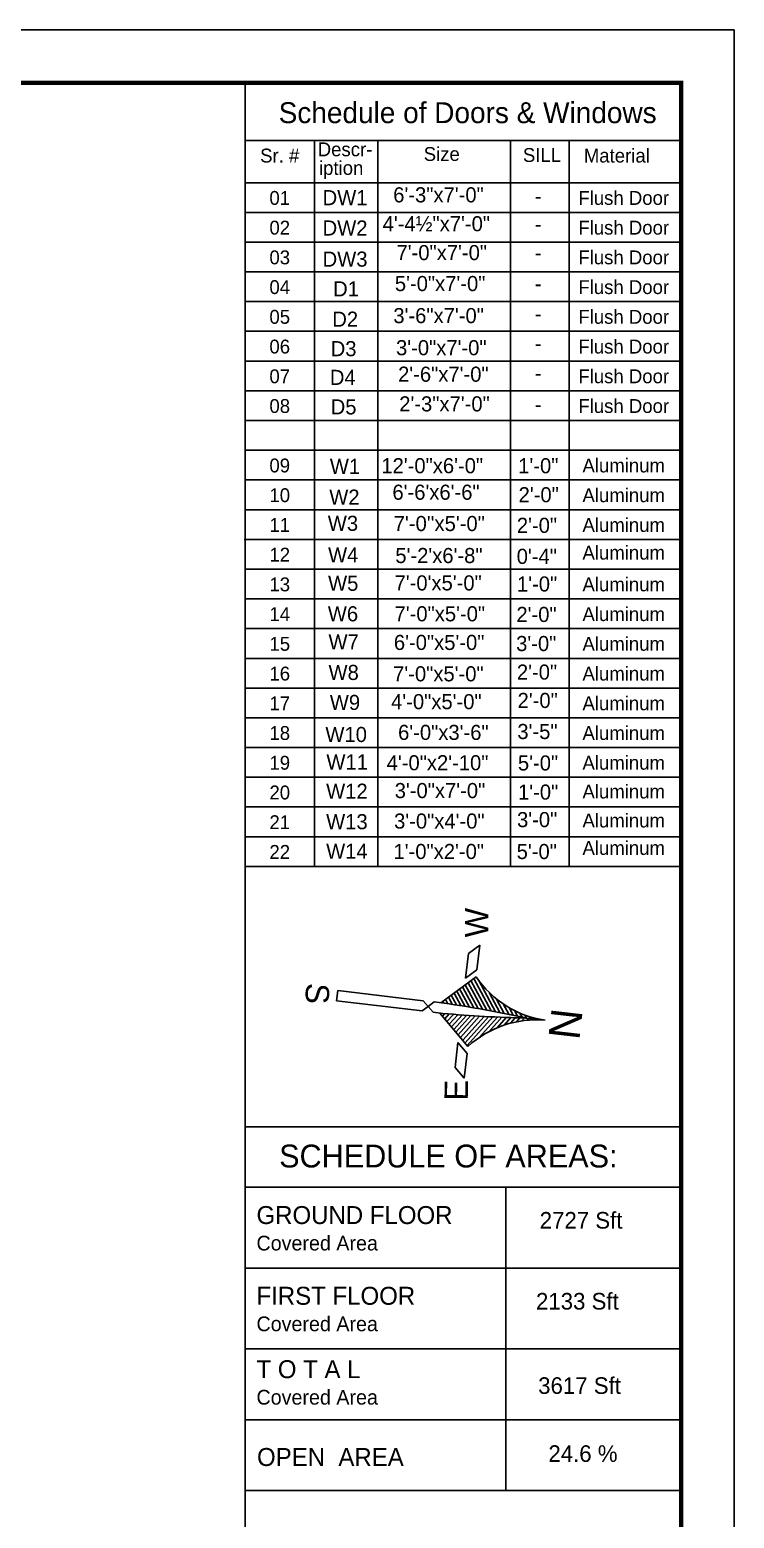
# Model space of a CAD drawing. Extents: x 10753 to 18704, y -5361 to 1140.
# Drawn here: x 16753 to 17072, y -424 to 252 of the extents above; entities that cross this region are included whole.
import ezdxf
from ezdxf.enums import TextEntityAlignment as Align

# ---------------------------------------------------------------- set-up
doc = ezdxf.new("R2010")
doc.units = 0
doc.header["$LTSCALE"] = 30
doc.header["$MEASUREMENT"] = 0
doc.layers.get('0').update_dxf_attribs({"linetype": 'CONTINUOUS'})
doc.layers.add('BARS', color=1, linetype='CONTINUOUS', lineweight=18)
for name, color, linetype in [('SEAL', 1, 'CONTINUOUS'), ('stairs terrace', 1, 'CONTINUOUS'), ('TEXT', 13, 'CONTINUOUS'), ('WL', 9, 'CONTINUOUS')]:
    doc.layers.add(name, color=color, linetype=linetype)
doc.styles.add('ROMAND', font='stylu.ttf', dxfattribs={"height": 2})
doc.styles.add('SEAL TEXT', font='stylu.ttf', dxfattribs={"height": 6})
doc.styles.get("Standard").update_dxf_attribs({"font": 'stylu.ttf', "height": 3})

# ---------------------------------------------------------------- blocks, each defined once
blk = doc.blocks.new('BLOCK')
at = {"layer": 'stairs terrace'}
h = blk.add_hatch(dxfattribs=at)
h.set_pattern_fill('ANSI31', color=256, scale=58.369075, angle=273.2952, style=0)
h.set_pattern_definition([(318.29515, (9099.2574, 6632.302), (4.854071, 5.447162), [])])
h.paths.add_polyline_path([(2258.7, 1381), (2259.5, 1387.8), (2189.2, 1328.4, -0.210871), (2244.4, 1165.6), (2249.1, 1205.8, -0.018617)])
h = blk.add_hatch(dxfattribs=at)
h.set_pattern_fill('ANSI31', color=256, scale=58.369075, angle=273.2952, style=0)
h.set_pattern_definition([(208.29515, (-3155.794, 8072.991), (-3.458468, 6.424374), [])])
h.paths.add_polyline_path([(2244.4, 1165.6), (2249.1, 1205.8, 0.018617), (2280.4, 1378.4), (2281.2, 1385.3), (2335.9, 1311.2, 0.210871)])
for p, q in [((2285.1, 1605.2), (2263.9, 1425)), ((2306.8, 1602.7), (2285.1, 1605.2)), ((2285.6, 1422.4), (2306.8, 1602.7)), ((2261.2, 1401.8), (2273.4, 1412.1)), ((2273.4, 1412.1), (2263.9, 1425)), ((2273.4, 1412.1), (2285.6, 1422.4)), ((2282.9, 1399.3), (2273.4, 1412.1)), ((2189.2, 1328.4), (2259.5, 1387.8)), ((2261.2, 1401.8), (2258.7, 1381)), ((2280.4, 1378.4), (2282.9, 1399.3)), ((2335.9, 1311.2), (2281.2, 1385.3)), ((2122.2, 1336.3), (2145.1, 1355.6)), ((2145.1, 1355.6), (2197.2, 1349.5)), ((2174.3, 1330.2), (2197.2, 1349.5)), ((2174.3, 1330.2), (2122.2, 1336.3)), ((2385, 1327.4), (2332.9, 1333.5)), ((2350.7, 1309.4), (2332.9, 1333.5)), ((2402.8, 1303.3), (2385, 1327.4)), ((2350.7, 1309.4), (2402.8, 1303.3)), ((2249.1, 1205.8), (2244.4, 1165.6))]:
    blk.add_line(p, q, dxfattribs=at)
for centre, radius, start, end in [((4605.8, 1164.6), 2357, 174.7332, 178.9995), ((-52.9, 1712.3), 2357, 347.5908, 351.8571), ((2032.3, 1184.4), 212.9, 354.919, 42.5493), ((2455.1, 1134.7), 212.9, 124.0411, 171.6713)]:
    blk.add_arc(centre, radius, start, end, dxfattribs=at)
at = {"layer": 'TEXT'}
for s, height, rotation, p in [('S', 49.2, 177.582, (2323.5, 1669.2)), ('E', 49.2, 359.2542, (2074.8, 1328.7)), ('W', 49.2, 359.4702, (2418.6, 1285.7)), ('N', 65.6, 353.4275, (2201.3, 1093.8))]:
    blk.add_text(s, height=height, rotation=rotation, dxfattribs=at).set_placement(p)

msp = doc.modelspace()

# ---------------------------------------------------------------- linework, layer by layer
at = {"layer": 'SEAL', "color": 1}
for p, q in [((16850.45733, 227.67836), (16850.45733, -781.85488)), ((17048.34879, 227.67836), (16850.45733, 227.67836)), ((17048.34879, 227.67836), (16850.45733, 227.67836)), ((16850.45733, 201.52662), (17048.34879, 201.52662)), ((16881.94006, 201.52662), (16881.94006, -128.01717)), ((16910.76049, 201.52662), (16910.76049, -128.01717)), ((16970.83713, 201.52662), (16970.83713, -128.01717)), ((16997.52737, 201.52662), (16997.52737, -128.01717)), ((16850.45733, 182.31263), (17048.34879, 182.31263)), ((16850.45733, 168.82003), (17048.34879, 168.82003)), ((16850.45733, 155.32743), (17048.34879, 155.32743)), ((16850.45733, 141.83483), (17048.34879, 141.83483)), ((16850.45733, 128.34223), (17048.34879, 128.34223)), ((16850.45733, 114.84963), (17048.34879, 114.84963)), ((16850.45733, 101.35703), (17048.34879, 101.35703)), ((16850.45733, 87.86443), (17048.34879, 87.86443)), ((16850.45733, 74.37183), (17048.34879, 74.37183)), ((16850.45733, 60.87923), (17048.34879, 60.87923)), ((16850.45733, 47.38663), (17048.34879, 47.38663)), ((16850.45733, 33.89403), (17048.34879, 33.89403)), ((16850.05857, 20.40143), (17047.95003, 20.40143)), ((16850.05857, 20.40143), (17002.71855, 20.40143)), ((16850.05857, 20.40143), (17047.95003, 20.40143)), ((16850.45733, 20.40143), (17048.34879, 20.40143)), ((16850.45733, 20.40143), (17048.34879, 20.40143)), ((17048.34879, 6.90883), (16850.45733, 6.90883)), ((16850.45733, 6.90883), (17048.34879, 6.90883)), ((16850.45733, -6.58377), (17048.34879, -6.58377)), ((16850.45733, -20.07637), (17048.34879, -20.07637)), ((16850.45733, -33.56897), (17048.34879, -33.56897)), ((16850.45733, -47.06157), (17048.34879, -47.06157)), ((16850.45733, -60.55417), (17048.34879, -60.55417)), ((16850.45733, -74.04677), (17048.34879, -74.04677)), ((16850.45733, -87.53937), (17048.34879, -87.53937)), ((16850.45733, -101.03197), (17048.34879, -101.03197)), ((16850.45733, -114.52457), (17048.34879, -114.52457)), ((16850.45733, -128.01717), (17048.34879, -128.01717)), ((17048.34879, -246.15854), (16850.45733, -246.15854)), ((17048.34879, -273.62769), (16850.45733, -273.62769)), ((16968.77234, -273.62769), (16968.77234, -411.30819)), ((17048.34879, -310.27277), (16850.45733, -310.27277)), ((17048.34879, -346.91785), (16850.45733, -346.91785)), ((17048.34879, -379.11302), (16850.45733, -379.11302)), ((17048.34879, -379.11302), (16850.45733, -379.11302)), ((17048.34879, -411.30819), (16850.45733, -411.30819))]:
    msp.add_line(p, q, dxfattribs=at)
msp.add_lwpolyline([(17072.3853, 251.71486), (17072.3853, -805.89139), (15497.11457, -805.89139), (15497.11457, 251.71486)], close=True, dxfattribs=at)
at = {"layer": 'WL', "const_width": 2.00304}
msp.add_lwpolyline([(17048.34879, 227.67836), (17048.34879, -781.85488), (15521.15108, -781.85488), (15521.15108, 227.67836)], close=True, dxfattribs=at)

# ---------------------------------------------------------------- block references
at = {"xscale": 0.215338860791559, "yscale": 0.215338860791559, "zscale": 0.215338860791559, "rotation": 90}
msp.add_blockref('BLOCK', (17237.63195, -681.12264), dxfattribs=at)

# ---------------------------------------------------------------- texts
at = {"layer": 'BARS', "ltscale": 8, "style": 'SEAL TEXT'}
for s, height, p in [('DW1', 6.852948, (16885.65866, 172.08596)), ('6\'-3"x7\'-0"', 6.852948, (16917.68572, 173.37754)), ('-', 6.85295, (16981.88906, 172.79098)), ('DW2', 6.852948, (16885.65866, 158.3274)), ('4\'-4½"x7\'-0"', 6.852948, (16912.88228, 160.26372)), ('-', 6.85295, (16981.88906, 160.04685)), ('DW3', 6.852948, (16885.65866, 144.2035)), ('7\'-0"x7\'-0"', 6.852948, (16919.17215, 147.1499)), ('-', 6.85295, (16981.88906, 147.10044)), ('D1 ', 6.852948, (16890.4113, 130.70977)), ('5\'-0"x7\'-0"', 6.852948, (16918.4304, 133.11124)), ('-', 6.85295, (16981.88906, 133.08953)), ('D2', 6.852948, (16890.04574, 116.95125)), ('3\'-6"x7\'-0"', 6.852948, (16917.74014, 118.55424)), ('-', 6.85295, (16981.88906, 119.33397)), ('D3', 6.852948, (16889.31451, 103.55797)), ('3\'-0"x7\'-0"', 6.852948, (16918.9646, 103.9973)), ('-', 6.85295, (16981.88906, 105.98297)), ('D4', 6.852948, (16888.94906, 90.53001)), ('2\'-6"x7\'-0"', 6.852948, (16919.89371, 91.96586)), ('-', 6.85295, (16981.88906, 92.42969)), ('D5', 6.852948, (16889.31462, 77.13682)), ('2\'-3"x7\'-0"', 6.852948, (16920.40883, 78.49125)), ('-', 6.85295, (16981.88906, 78.26959)), ('W1', 6.852948, (16888.93647, 50.15081)), ('12\'-0"x6\'-0"', 6.852948, (16912.28855, 50.44093)), ('1\'-0"', 6.852948, (16974.3827, 50.43491)), ('W2', 6.852948, (16888.67402, 36.17112)), ('6\'-6\'x6\'-6"', 6.852948, (16917.3205, 38.40583)), ('2\'-0"', 6.852948, (16974.56248, 37.26802)), ('W3', 6.852948, (16888.01495, 24.28979)), ('7\'-0\'\'x5\'-0"', 6.852948, (16917.92245, 24.19555)), ('2\'-0"', 6.852948, (16973.77166, 23.37301)), ('W4', 6.852948, (16888.13299, 9.94494)), ('5\'-2\'x6\'-8"', 6.852948, (16918.64003, 9.66806)), ('0\'-4"', 6.852948, (16973.70007, 9.29654)), ('W5', 6.852948, (16888.13299, -2.91539)), ('7\'-0\'x5\'-0"', 6.852948, (16918.28325, -2.75921)), ('1\'-0"', 6.852948, (16973.82212, -3.23356)), ('W6', 6.852948, (16888.02122, -16.77569)), ('7\'-0"x5\'-0"', 6.852948, (16918.28325, -16.7707)), ('2\'-0"', 6.852948, (16973.57791, -17.05906)), ('W7', 6.852948, (16888.31739, -29.53854)), ('6\'-0"x5\'-0"', 6.852948, (16917.98755, -29.768)), ('3\'-0"', 6.852948, (16973.44996, -30.27505)), ('W8', 6.852948, (16888.33078, -43.38909)), ('7\'-0"x5\'-0"', 6.852948, (16917.64235, -44.01466)), ('2\'-0"', 6.852948, (16973.79376, -43.22907)), ('W9', 6.852948, (16888.92288, -56.99292)), ('4\'-0"x5\'-0"', 6.852948, (16916.72778, -56.65101)), ('2\'-0"', 6.852948, (16974.09915, -56.10076)), ('W10', 6.852948, (16886.90883, -71.55282)), ('6\'-0"x3\'-6"', 6.852948, (16919.89419, -70.60467)), ('3\'-5"', 6.852948, (16973.99737, -70.19863)), ('W11', 6.852948, (16887.37115, -84.03169)), ('4\'-0"x2\'-10"', 6.852948, (16914.71024, -84.37891)), ('5\'-0"', 6.852948, (16974.25428, -84.47473)), ('W12', 6.852948, (16887.25372, -97.30151)), ('3\'-0"x7\'-0"', 6.852948, (16918.35659, -97.00791)), ('1\'-0"', 6.852948, (16974.30352, -97.68901)), ('W13', 6.852948, (16887.25372, -111.12467)), ('3\'-0"x4\'-0"', 6.852948, (16918.07853, -110.84436)), ('3\'-0"', 6.852948, (16973.86159, -110.19285)), ('W14', 6.852948, (16887.25372, -124.52518)), ('1\'-0"x2\'-0"', 6.852948, (16917.80711, -124.64852)), ('5\'-0"', 6.852948, (16973.68319, -124.67607))]:
    msp.add_text(s, height=height, dxfattribs=at).set_placement(p)
at = {"layer": 'SEAL', "color": 1, "style": 'SEAL TEXT'}
for s, height, p in [('Schedule of Doors & Windows', 9.4940866, (16951.45603, 209.33857)), ('Sr. #', 6.296547, (16866.20913, 191.46257)), ('Descr-', 6.296547, (16895.83512, 194.297)), ('Size', 6.296547, (16939.70037, 192.18469)), ('Material', 6.296547, (17019.12526, 191.46257)), ('01', 6.296547, (16866.20913, 172.24858)), ('Flush Door', 6.296547, (17022.25759, 172.24858)), ('02', 6.296547, (16866.20913, 158.75598)), ('Flush Door', 6.296547, (17022.25759, 158.75598)), ('03', 6.296547, (16866.20913, 145.26338)), ('Flush Door', 6.296547, (17022.25759, 145.26338)), ('04', 6.296547, (16866.20913, 131.77078)), ('Flush Door', 6.296547, (17022.25759, 131.77078)), ('05', 6.296547, (16866.20913, 118.27818)), ('Flush Door', 6.296547, (17022.25759, 118.27818)), ('06', 6.296547, (16866.20913, 104.78558)), ('Flush Door', 6.296547, (17022.25759, 104.78558)), ('07', 6.296547, (16866.20913, 91.29298)), ('Flush Door', 6.296547, (17022.25759, 91.29298)), ('08', 6.296547, (16866.20913, 77.80038)), ('Flush Door', 6.296547, (17022.25759, 77.80038)), ('09', 6.296547, (16866.20913, 50.81518)), ('Aluminum', 6.296547, (17022.25759, 50.81518)), ('10', 6.296547, (16866.20913, 37.32258)), ('Aluminum', 6.296547, (17022.25759, 37.32258)), ('11', 6.296547, (16866.20913, 23.82998)), ('Aluminum', 6.296547, (17022.25759, 23.82998)), ('12', 6.296547, (16866.20913, 10.33738)), ('Aluminum', 6.296547, (17022.25759, 11.25879)), ('13', 6.296547, (16866.20913, -3.15522)), ('Aluminum', 6.296547, (17022.25759, -3.15522)), ('14', 6.296547, (16866.20913, -16.64782)), ('Aluminum', 6.296547, (17022.25759, -16.64782)), ('15', 6.296547, (16866.20913, -30.14042)), ('Aluminum', 6.296547, (17022.25759, -30.14042)), ('16', 6.296547, (16866.20913, -43.63302)), ('Aluminum', 6.296547, (17022.25759, -43.63302)), ('17', 6.296547, (16866.20913, -57.12562)), ('Aluminum', 6.296547, (17022.25759, -57.12562)), ('18', 6.296547, (16866.20913, -70.61822)), ('Aluminum', 6.296547, (17022.25759, -70.61822)), ('19', 6.296547, (16866.20913, -84.11082)), ('Aluminum', 6.296547, (17022.25759, -84.11082)), ('20', 6.296547, (16866.20913, -97.60342)), ('Aluminum', 6.296547, (17022.25759, -97.16513)), ('21', 6.296547, (16866.20913, -111.09602)), ('Aluminum', 6.296547, (17022.25759, -110.32003)), ('22', 6.296547, (16866.20913, -124.58862)), ('Aluminum', 6.296547, (17022.25759, -122.7624))]:
    msp.add_text(s, height=height, dxfattribs=at).set_placement(p, align=Align.CENTER)
at = {"layer": 'SEAL', "color": 1}
for s, height, style, p in [('SCHEDULE OF AREAS:', 10.3827728, 'ROMAND', (16865.92837, -264.64189)), ('GROUND FLOOR', 8.1433512, 'ROMAND', (16855.65769, -290.31041)), ('2727 Sft', 7.536842, 'SEAL TEXT', (16984.13903, -292.39243)), ('Covered Area', 6.6765362, 'SEAL TEXT', (16855.65769, -302.30982)), ('FIRST FLOOR', 8.1433512, 'ROMAND', (16855.65769, -326.95549)), ('2133 Sft', 7.536842, 'SEAL TEXT', (16982.45257, -329.12515)), ('Covered Area', 6.6765362, 'SEAL TEXT', (16855.65769, -338.9549)), ('T O T A L', 8.143351, 'ROMAND', (16855.65769, -360.26313)), ('3617 Sft', 7.536842, 'SEAL TEXT', (16983.44912, -367.4011)), ('Covered Area', 6.6765362, 'SEAL TEXT', (16855.65769, -372.26253)), ('24.6 %%%', 7.536842, 'SEAL TEXT', (16988.08701, -398.27461)), ('OPEN  AREA', 8.143351, 'ROMAND', (16855.89647, -400.11703))]:
    msp.add_text(s, height=height, dxfattribs=dict(at, style=style)).set_placement(p)
at = {"layer": 'SEAL', "color": 1, "char_height": 6.296547, "attachment_point": 1, "style": 'SEAL TEXT'}
for s, width, insert in [('SILL', 10.2046569, (16976.51903, 198.02804)), ('iption', 12.7659343, (16884.00582, 192.13666))]:
    msp.add_mtext_dynamic_manual_height_columns(s, width=width, gutter_width=45, heights=[0], dxfattribs=dict(at, insert=insert))

doc.saveas('drawing.dxf')
